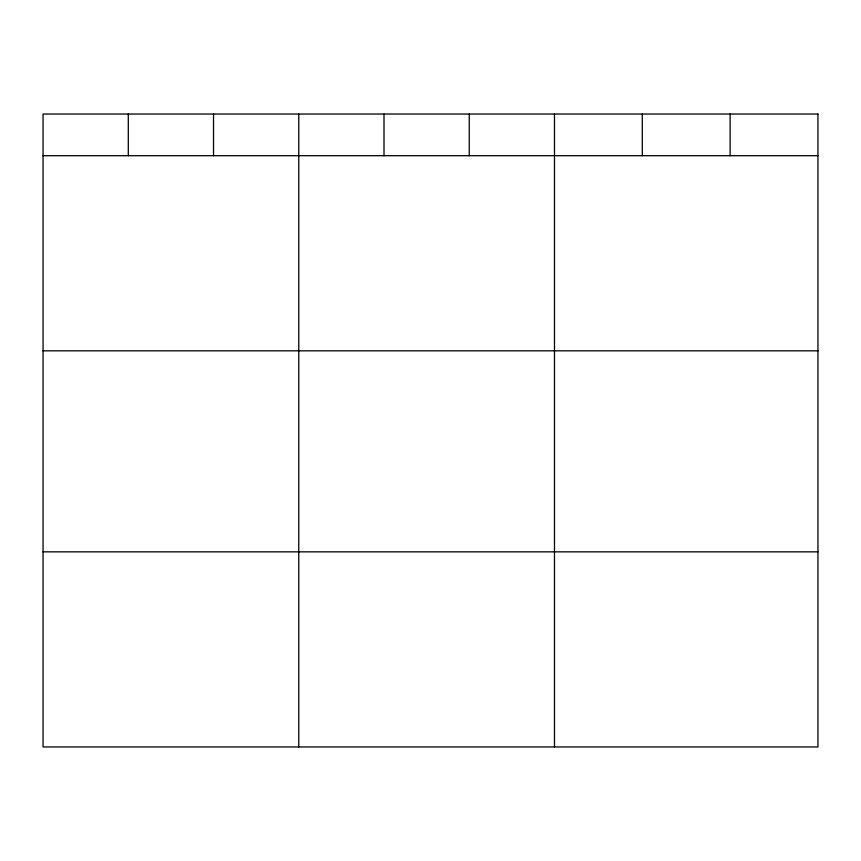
<?xml version="1.0" encoding="UTF-8"?>
<svg xmlns="http://www.w3.org/2000/svg" width="861" height="861" viewBox="0 0 861 861"><rect width="100%" height="100%" fill="white"/><g stroke="black" fill="none" stroke-linecap="round" stroke-linejoin="round"><path stroke-width="1.29" d="M43.05 155.701L817.95 155.701M43.05 350.825L817.95 350.825M43.05 551.847L817.95 551.847M730.128 114.039L730.128 155.701M642.306 114.039L642.306 155.701M554.484 114.039L554.484 746.961M469.245 114.039L469.245 155.701M384.006 114.039L384.006 155.701M298.767 114.039L298.767 746.961M213.528 114.039L213.528 155.701M128.289 114.039L128.289 155.701M817.95 114.039L43.05 114.039L43.05 746.961L817.95 746.961L817.95 114.039"/></g></svg>
